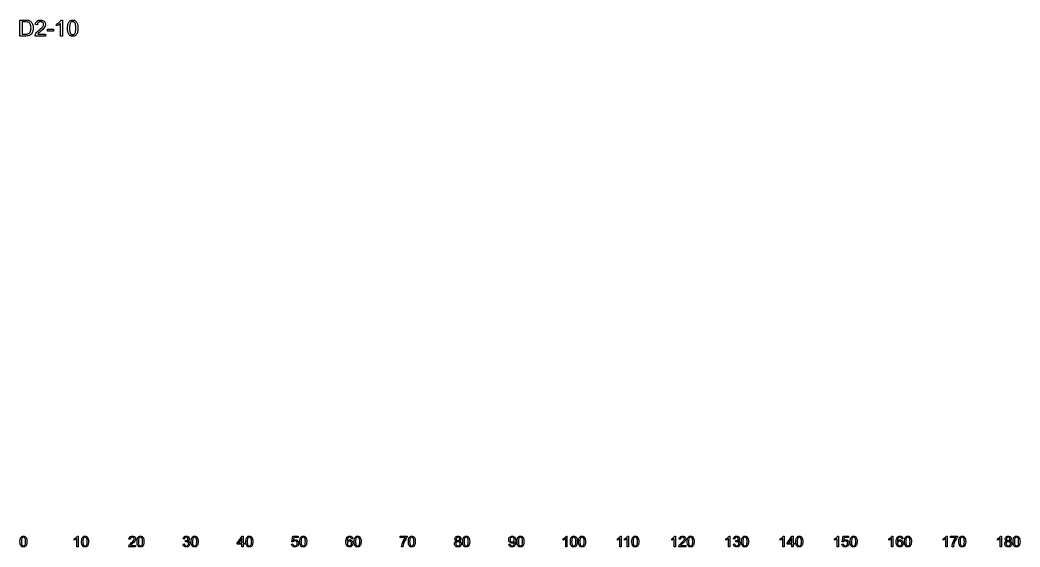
# Model space of a CAD drawing. Header units: millimetres. Extents: x 16 to 413, y -322 to -17.
# Drawn here: x 16 to 200.1, y -322 to -225 of the extents above; entities that cross this region are included whole.
import ezdxf

# ---------------------------------------------------------------- set-up
doc = ezdxf.new("R2010")
doc.units = ezdxf.units.MM
doc.layers.add('engrave', color=5, linetype='Continuous')

msp = doc.modelspace()

# ---------------------------------------------------------------- linework, layer by layer
at = {"layer": 'engrave'}
for points in [[(16, -227.95), (16, -225.01), (17.01, -225.01), (17.31, -225.02), (17.54, -225.05), (17.66, -225.09), (17.77, -225.14), (17.87, -225.19), (17.97, -225.26), (18.07, -225.37), (18.17, -225.49), (18.25, -225.62), (18.31, -225.77), (18.36, -225.92), (18.4, -226.09), (18.42, -226.27), (18.43, -226.46), (18.42, -226.63), (18.41, -226.78), (18.38, -226.92), (18.35, -227.06), (18.26, -227.29), (18.21, -227.4), (18.15, -227.49), (18.02, -227.64), (17.88, -227.75), (17.72, -227.84), (17.53, -227.9), (17.31, -227.94), (17.06, -227.95), (16, -227.95)], [(16.39, -227.6), (17.02, -227.6), (17.28, -227.59), (17.47, -227.55), (17.62, -227.48), (17.74, -227.4), (17.8, -227.32), (17.86, -227.23), (17.91, -227.14), (17.95, -227.03), (17.98, -226.9), (18.01, -226.77), (18.02, -226.62), (18.03, -226.46), (18.02, -226.24), (17.99, -226.05), (17.94, -225.89), (17.88, -225.75), (17.8, -225.64), (17.71, -225.54), (17.61, -225.47), (17.51, -225.42), (17.42, -225.39), (17.31, -225.37), (17.01, -225.36), (16.39, -225.36), (16.39, -227.6)], [(20.71, -227.6), (20.71, -227.95), (18.77, -227.95), (18.78, -227.82), (18.81, -227.7), (18.86, -227.6), (18.91, -227.5), (19.05, -227.31), (19.25, -227.1), (19.52, -226.86), (19.74, -226.68), (19.92, -226.51), (20.07, -226.37), (20.17, -226.24), (20.24, -226.13), (20.3, -226.02), (20.33, -225.91), (20.34, -225.81), (20.33, -225.7), (20.3, -225.61), (20.25, -225.52), (20.19, -225.45), (20.1, -225.38), (20.01, -225.34), (19.9, -225.31), (19.79, -225.3), (19.66, -225.31), (19.55, -225.34), (19.45, -225.39), (19.37, -225.45), (19.3, -225.54), (19.25, -225.64), (19.22, -225.76), (19.21, -225.89), (18.84, -225.85), (18.87, -225.65), (18.93, -225.48), (19.02, -225.34), (19.13, -225.22), (19.26, -225.12), (19.42, -225.05), (19.59, -225.01), (19.79, -225), (19.99, -225.01), (20.17, -225.06), (20.33, -225.13), (20.46, -225.23), (20.57, -225.36), (20.65, -225.5), (20.69, -225.65), (20.71, -225.82), (20.69, -225.99), (20.64, -226.16), (20.54, -226.34), (20.4, -226.52), (20.18, -226.74), (19.84, -227.04), (19.58, -227.27), (19.42, -227.41), (19.34, -227.51), (19.27, -227.6), (20.71, -227.6)], [(23.83, -227.95), (23.46, -227.95), (23.46, -225.65), (23.31, -225.78), (23.12, -225.9), (22.92, -226.01), (22.74, -226.09), (22.74, -225.74), (22.89, -225.66), (23.03, -225.58), (23.15, -225.49), (23.27, -225.39), (23.38, -225.29), (23.47, -225.19), (23.54, -225.1), (23.59, -225), (23.83, -225), (23.83, -227.95)], [(24.75, -226.5), (24.76, -226.25), (24.78, -226.03), (24.81, -225.83), (24.86, -225.66), (24.92, -225.51), (24.99, -225.38), (25.08, -225.27), (25.18, -225.17), (25.29, -225.1), (25.41, -225.04), (25.55, -225.01), (25.71, -225), (25.82, -225.01), (25.93, -225.02), (26.03, -225.05), (26.12, -225.1), (26.21, -225.15), (26.29, -225.21), (26.35, -225.29), (26.42, -225.37), (26.47, -225.46), (26.52, -225.57), (26.6, -225.81), (26.63, -225.95), (26.65, -226.11), (26.67, -226.5), (26.66, -226.75), (26.64, -226.97), (26.61, -227.16), (26.56, -227.34), (26.5, -227.49), (26.43, -227.62), (26.34, -227.73), (26.24, -227.83), (26.13, -227.9), (26, -227.96), (25.86, -227.99), (25.71, -228), (25.6, -228), (25.51, -227.98), (25.41, -227.96), (25.33, -227.92), (25.25, -227.88), (25.17, -227.83), (25.1, -227.77), (25.04, -227.7), (24.97, -227.6), (24.91, -227.48), (24.86, -227.36), (24.82, -227.21), (24.79, -227.06), (24.77, -226.89), (24.75, -226.5)], [(25.12, -226.5), (25.13, -226.83), (25.16, -227.1), (25.22, -227.31), (25.25, -227.4), (25.29, -227.46), (25.38, -227.57), (25.48, -227.64), (25.59, -227.69), (25.71, -227.7), (25.83, -227.69), (25.94, -227.64), (26.04, -227.57), (26.13, -227.46), (26.16, -227.4), (26.2, -227.31), (26.25, -227.1), (26.28, -226.83), (26.29, -226.5), (26.28, -226.17), (26.25, -225.9), (26.2, -225.69), (26.16, -225.6), (26.13, -225.54), (26.04, -225.43), (25.94, -225.36), (25.82, -225.31), (25.7, -225.3), (25.59, -225.31), (25.48, -225.35), (25.39, -225.42), (25.31, -225.51), (25.26, -225.58), (25.23, -225.67), (25.17, -225.89), (25.13, -226.17), (25.12, -226.5)], [(21.06, -227.07), (21.06, -226.71), (22.17, -226.71), (22.17, -227.07), (21.06, -227.07)], [(16, -321), (16.02, -320.69), (16.04, -320.56), (16.07, -320.44), (16.11, -320.34), (16.16, -320.25), (16.22, -320.18), (16.28, -320.11), (16.36, -320.06), (16.44, -320.03), (16.54, -320.01), (16.64, -320), (16.79, -320.02), (16.92, -320.06), (17.02, -320.14), (17.11, -320.25), (17.18, -320.38), (17.23, -320.54), (17.27, -320.74), (17.28, -321), (17.26, -321.31), (17.24, -321.44), (17.21, -321.56), (17.17, -321.66), (17.12, -321.74), (17.06, -321.82), (16.99, -321.88), (16.92, -321.93), (16.84, -321.97), (16.74, -321.99), (16.64, -322), (16.5, -321.99), (16.39, -321.95), (16.28, -321.89), (16.19, -321.8), (16.15, -321.73), (16.11, -321.66), (16.05, -321.48), (16.01, -321.26), (16, -321)], [(16.25, -321), (16.25, -321.22), (16.28, -321.4), (16.31, -321.54), (16.36, -321.64), (16.42, -321.71), (16.49, -321.76), (16.56, -321.79), (16.64, -321.8), (16.72, -321.79), (16.79, -321.76), (16.86, -321.71), (16.92, -321.64), (16.97, -321.54), (17, -321.4), (17.02, -321.22), (17.03, -321), (17.02, -320.78), (17, -320.6), (16.97, -320.46), (16.92, -320.36), (16.86, -320.29), (16.79, -320.24), (16.72, -320.21), (16.64, -320.2), (16.56, -320.21), (16.49, -320.23), (16.43, -320.28), (16.37, -320.34), (16.32, -320.45), (16.28, -320.59), (16.25, -320.78), (16.25, -321)], [(26.72, -321.97), (26.48, -321.97), (26.48, -320.43), (26.38, -320.52), (26.25, -320.6), (26.12, -320.67), (26, -320.72), (26, -320.49), (26.19, -320.39), (26.35, -320.26), (26.48, -320.13), (26.57, -320), (26.72, -320), (26.72, -321.97)], [(27.34, -321), (27.36, -320.69), (27.38, -320.56), (27.41, -320.44), (27.45, -320.34), (27.5, -320.25), (27.56, -320.18), (27.62, -320.11), (27.7, -320.06), (27.78, -320.03), (27.87, -320.01), (27.98, -320), (28.12, -320.02), (28.25, -320.06), (28.36, -320.14), (28.45, -320.25), (28.52, -320.38), (28.57, -320.54), (28.6, -320.74), (28.61, -321), (28.6, -321.31), (28.57, -321.44), (28.54, -321.56), (28.5, -321.66), (28.46, -321.74), (28.4, -321.82), (28.33, -321.88), (28.26, -321.93), (28.17, -321.97), (28.08, -321.99), (27.98, -322), (27.84, -321.99), (27.72, -321.95), (27.62, -321.89), (27.53, -321.8), (27.49, -321.73), (27.45, -321.66), (27.39, -321.48), (27.35, -321.26), (27.34, -321)], [(27.58, -321), (27.59, -321.22), (27.61, -321.4), (27.65, -321.54), (27.7, -321.64), (27.76, -321.71), (27.82, -321.76), (27.9, -321.79), (27.98, -321.8), (28.06, -321.79), (28.13, -321.76), (28.19, -321.71), (28.25, -321.64), (28.3, -321.54), (28.34, -321.4), (28.36, -321.22), (28.37, -321), (28.36, -320.78), (28.34, -320.6), (28.3, -320.46), (28.25, -320.36), (28.19, -320.29), (28.13, -320.24), (28.05, -320.21), (27.97, -320.2), (27.89, -320.21), (27.82, -320.23), (27.76, -320.28), (27.71, -320.34), (27.65, -320.45), (27.62, -320.59), (27.59, -320.78), (27.58, -321)], [(37.29, -321.74), (37.29, -321.97), (36, -321.97), (36.01, -321.88), (36.03, -321.8), (36.09, -321.67), (36.19, -321.54), (36.32, -321.4), (36.5, -321.24), (36.77, -321.01), (36.93, -320.83), (36.98, -320.75), (37.02, -320.68), (37.04, -320.61), (37.04, -320.54), (37.04, -320.47), (37.02, -320.41), (36.99, -320.35), (36.94, -320.3), (36.89, -320.25), (36.83, -320.22), (36.75, -320.21), (36.68, -320.2), (36.59, -320.21), (36.52, -320.23), (36.45, -320.26), (36.4, -320.3), (36.35, -320.36), (36.32, -320.43), (36.3, -320.5), (36.29, -320.59), (36.05, -320.57), (36.07, -320.44), (36.11, -320.32), (36.16, -320.23), (36.24, -320.14), (36.33, -320.08), (36.43, -320.04), (36.55, -320.01), (36.68, -320), (36.82, -320.01), (36.93, -320.04), (37.04, -320.09), (37.13, -320.16), (37.2, -320.24), (37.25, -320.33), (37.28, -320.43), (37.29, -320.54), (37.28, -320.66), (37.24, -320.77), (37.18, -320.89), (37.08, -321.01), (36.94, -321.16), (36.71, -321.36), (36.44, -321.61), (36.33, -321.74), (37.29, -321.74)], [(37.55, -321), (37.57, -320.69), (37.59, -320.56), (37.62, -320.44), (37.66, -320.34), (37.71, -320.25), (37.77, -320.18), (37.84, -320.11), (37.91, -320.06), (38, -320.03), (38.09, -320.01), (38.19, -320), (38.34, -320.02), (38.47, -320.06), (38.58, -320.14), (38.66, -320.25), (38.73, -320.38), (38.79, -320.54), (38.82, -320.74), (38.83, -321), (38.81, -321.31), (38.79, -321.44), (38.76, -321.56), (38.72, -321.66), (38.67, -321.74), (38.61, -321.82), (38.55, -321.88), (38.47, -321.93), (38.39, -321.97), (38.29, -321.99), (38.19, -322), (38.06, -321.99), (37.94, -321.95), (37.83, -321.89), (37.75, -321.8), (37.7, -321.73), (37.66, -321.66), (37.6, -321.48), (37.56, -321.26), (37.55, -321)], [(37.8, -321), (37.81, -321.22), (37.83, -321.4), (37.86, -321.54), (37.91, -321.64), (37.97, -321.71), (38.04, -321.76), (38.11, -321.79), (38.19, -321.8), (38.27, -321.79), (38.34, -321.76), (38.41, -321.71), (38.47, -321.64), (38.52, -321.54), (38.55, -321.4), (38.58, -321.22), (38.58, -321), (38.58, -320.78), (38.55, -320.6), (38.52, -320.46), (38.47, -320.36), (38.41, -320.29), (38.34, -320.24), (38.27, -320.21), (38.19, -320.2), (38.11, -320.21), (38.04, -320.23), (37.98, -320.28), (37.92, -320.34), (37.87, -320.45), (37.83, -320.59), (37.81, -320.78), (37.8, -321)], [(46, -321.45), (46.24, -321.42), (46.26, -321.51), (46.3, -321.59), (46.34, -321.66), (46.38, -321.71), (46.43, -321.75), (46.49, -321.78), (46.55, -321.8), (46.62, -321.8), (46.7, -321.79), (46.78, -321.77), (46.85, -321.73), (46.91, -321.68), (46.96, -321.62), (47, -321.55), (47.02, -321.48), (47.03, -321.39), (47.02, -321.31), (47, -321.24), (46.97, -321.18), (46.92, -321.12), (46.86, -321.07), (46.8, -321.04), (46.72, -321.02), (46.64, -321.01), (46.57, -321.02), (46.47, -321.04), (46.5, -320.83), (46.54, -320.83), (46.61, -320.83), (46.69, -320.81), (46.75, -320.79), (46.82, -320.75), (46.87, -320.7), (46.91, -320.65), (46.93, -320.58), (46.94, -320.5), (46.93, -320.44), (46.92, -320.38), (46.89, -320.33), (46.85, -320.28), (46.8, -320.25), (46.75, -320.22), (46.69, -320.2), (46.62, -320.2), (46.55, -320.2), (46.49, -320.22), (46.43, -320.25), (46.38, -320.29), (46.34, -320.34), (46.31, -320.4), (46.28, -320.47), (46.26, -320.55), (46.02, -320.51), (46.05, -320.39), (46.1, -320.29), (46.15, -320.21), (46.22, -320.13), (46.31, -320.07), (46.4, -320.03), (46.5, -320.01), (46.61, -320), (46.77, -320.02), (46.91, -320.07), (47.03, -320.15), (47.07, -320.2), (47.11, -320.26), (47.17, -320.38), (47.19, -320.51), (47.17, -320.63), (47.12, -320.74), (47.03, -320.83), (46.92, -320.91), (47, -320.93), (47.07, -320.97), (47.13, -321.01), (47.19, -321.07), (47.23, -321.14), (47.26, -321.21), (47.28, -321.3), (47.28, -321.39), (47.27, -321.51), (47.23, -321.62), (47.18, -321.73), (47.09, -321.82), (47, -321.9), (46.88, -321.96), (46.76, -321.99), (46.62, -322), (46.5, -321.99), (46.39, -321.96), (46.28, -321.91), (46.19, -321.85), (46.12, -321.76), (46.06, -321.67), (46.02, -321.57), (46, -321.45)], [(47.52, -321), (47.54, -320.69), (47.56, -320.56), (47.59, -320.44), (47.63, -320.34), (47.68, -320.25), (47.74, -320.18), (47.8, -320.11), (47.88, -320.06), (47.96, -320.03), (48.06, -320.01), (48.16, -320), (48.31, -320.02), (48.43, -320.06), (48.54, -320.14), (48.63, -320.25), (48.7, -320.38), (48.75, -320.54), (48.78, -320.74), (48.8, -321), (48.78, -321.31), (48.76, -321.44), (48.72, -321.56), (48.69, -321.66), (48.64, -321.74), (48.58, -321.82), (48.51, -321.88), (48.44, -321.93), (48.35, -321.97), (48.26, -321.99), (48.16, -322), (48.02, -321.99), (47.9, -321.95), (47.8, -321.88), (47.71, -321.8), (47.67, -321.73), (47.63, -321.65), (47.57, -321.47), (47.53, -321.26), (47.52, -321)], [(47.77, -321), (47.77, -321.22), (47.79, -321.4), (47.83, -321.54), (47.88, -321.64), (47.94, -321.71), (48.01, -321.76), (48.08, -321.79), (48.16, -321.8), (48.24, -321.79), (48.31, -321.76), (48.38, -321.71), (48.44, -321.64), (48.49, -321.54), (48.52, -321.4), (48.54, -321.22), (48.55, -321), (48.54, -320.78), (48.52, -320.6), (48.49, -320.46), (48.44, -320.36), (48.38, -320.29), (48.31, -320.24), (48.24, -320.21), (48.15, -320.2), (48.08, -320.21), (48.01, -320.23), (47.94, -320.28), (47.89, -320.34), (47.84, -320.45), (47.8, -320.59), (47.77, -320.78), (47.77, -321)], [(56.85, -321.97), (56.85, -321.5), (56, -321.5), (56, -321.28), (56.89, -320.01), (57.09, -320.01), (57.09, -321.28), (57.35, -321.28), (57.35, -321.5), (57.09, -321.5), (57.09, -321.97), (56.85, -321.97)], [(56.85, -321.28), (56.85, -320.39), (56.24, -321.28), (56.85, -321.28)], [(57.6, -321), (57.62, -320.69), (57.64, -320.56), (57.67, -320.44), (57.71, -320.34), (57.76, -320.25), (57.82, -320.18), (57.88, -320.11), (57.96, -320.06), (58.04, -320.03), (58.14, -320.01), (58.24, -320), (58.39, -320.02), (58.52, -320.06), (58.62, -320.14), (58.71, -320.25), (58.78, -320.38), (58.83, -320.54), (58.87, -320.74), (58.88, -321), (58.86, -321.31), (58.84, -321.44), (58.81, -321.56), (58.77, -321.66), (58.72, -321.74), (58.66, -321.82), (58.6, -321.88), (58.52, -321.93), (58.44, -321.97), (58.34, -321.99), (58.24, -322), (58.11, -321.99), (57.99, -321.95), (57.88, -321.89), (57.79, -321.8), (57.75, -321.73), (57.71, -321.66), (57.65, -321.48), (57.61, -321.26), (57.6, -321)], [(57.85, -321), (57.85, -321.22), (57.88, -321.4), (57.91, -321.54), (57.96, -321.64), (58.02, -321.71), (58.09, -321.76), (58.16, -321.79), (58.24, -321.8), (58.32, -321.79), (58.39, -321.76), (58.46, -321.71), (58.52, -321.64), (58.57, -321.54), (58.6, -321.4), (58.62, -321.22), (58.63, -321), (58.62, -320.78), (58.6, -320.6), (58.57, -320.46), (58.52, -320.36), (58.46, -320.29), (58.39, -320.24), (58.32, -320.21), (58.24, -320.2), (58.16, -320.21), (58.09, -320.23), (58.03, -320.28), (57.97, -320.34), (57.92, -320.45), (57.88, -320.59), (57.86, -320.78), (57.85, -321)], [(66, -321.45), (66.25, -321.43), (66.27, -321.52), (66.3, -321.59), (66.34, -321.66), (66.38, -321.71), (66.44, -321.75), (66.5, -321.78), (66.56, -321.8), (66.63, -321.8), (66.71, -321.79), (66.79, -321.77), (66.86, -321.73), (66.92, -321.67), (66.98, -321.6), (67.01, -321.52), (67.04, -321.43), (67.04, -321.32), (67.04, -321.23), (67.01, -321.14), (66.98, -321.06), (66.93, -321), (66.87, -320.95), (66.79, -320.91), (66.71, -320.89), (66.63, -320.88), (66.51, -320.89), (66.42, -320.93), (66.33, -320.99), (66.27, -321.07), (66.04, -321.04), (66.23, -320.03), (67.21, -320.03), (67.21, -320.26), (66.42, -320.26), (66.32, -320.79), (66.41, -320.74), (66.5, -320.7), (66.59, -320.68), (66.69, -320.67), (66.81, -320.68), (66.93, -320.71), (67.03, -320.77), (67.12, -320.85), (67.2, -320.94), (67.25, -321.05), (67.29, -321.17), (67.3, -321.3), (67.29, -321.43), (67.26, -321.55), (67.21, -321.66), (67.14, -321.76), (67.04, -321.87), (66.92, -321.94), (66.78, -321.99), (66.63, -322), (66.5, -321.99), (66.39, -321.96), (66.28, -321.92), (66.19, -321.85), (66.12, -321.77), (66.06, -321.68), (66.02, -321.57), (66, -321.45)], [(67.52, -321), (67.54, -320.69), (67.56, -320.56), (67.59, -320.44), (67.63, -320.34), (67.68, -320.25), (67.74, -320.18), (67.81, -320.11), (67.88, -320.06), (67.96, -320.03), (68.06, -320.01), (68.16, -320), (68.31, -320.02), (68.44, -320.06), (68.55, -320.14), (68.63, -320.25), (68.7, -320.38), (68.75, -320.54), (68.79, -320.74), (68.8, -321), (68.78, -321.31), (68.76, -321.44), (68.73, -321.56), (68.69, -321.66), (68.64, -321.74), (68.58, -321.82), (68.52, -321.88), (68.44, -321.93), (68.36, -321.97), (68.26, -321.99), (68.16, -322), (68.03, -321.99), (67.91, -321.95), (67.8, -321.89), (67.72, -321.8), (67.67, -321.73), (67.63, -321.66), (67.57, -321.48), (67.53, -321.26), (67.52, -321)], [(67.77, -321), (67.78, -321.22), (67.8, -321.4), (67.83, -321.54), (67.88, -321.64), (67.94, -321.71), (68.01, -321.76), (68.08, -321.79), (68.16, -321.8), (68.24, -321.79), (68.31, -321.76), (68.38, -321.71), (68.44, -321.64), (68.49, -321.54), (68.52, -321.4), (68.54, -321.22), (68.55, -321), (68.54, -320.78), (68.52, -320.6), (68.49, -320.46), (68.44, -320.36), (68.38, -320.29), (68.31, -320.24), (68.24, -320.21), (68.16, -320.2), (68.08, -320.21), (68.01, -320.23), (67.95, -320.28), (67.89, -320.34), (67.84, -320.45), (67.8, -320.59), (67.78, -320.78), (67.77, -321)], [(77.26, -320.49), (77.02, -320.51), (76.98, -320.38), (76.93, -320.3), (76.88, -320.26), (76.82, -320.22), (76.76, -320.2), (76.69, -320.2), (76.58, -320.21), (76.49, -320.26), (76.43, -320.31), (76.38, -320.36), (76.31, -320.5), (76.28, -320.59), (76.26, -320.7), (76.24, -320.96), (76.34, -320.84), (76.45, -320.76), (76.58, -320.71), (76.71, -320.7), (76.83, -320.71), (76.94, -320.74), (77.04, -320.8), (77.12, -320.87), (77.2, -320.97), (77.25, -321.08), (77.28, -321.2), (77.29, -321.33), (77.29, -321.42), (77.27, -321.51), (77.25, -321.59), (77.21, -321.67), (77.17, -321.75), (77.12, -321.81), (77.06, -321.87), (77, -321.92), (76.92, -321.95), (76.85, -321.98), (76.77, -321.99), (76.68, -322), (76.54, -321.99), (76.41, -321.94), (76.29, -321.88), (76.19, -321.78), (76.11, -321.65), (76.05, -321.49), (76.01, -321.29), (76, -321.05), (76.01, -320.79), (76.05, -320.56), (76.12, -320.37), (76.16, -320.29), (76.21, -320.22), (76.31, -320.13), (76.42, -320.06), (76.56, -320.01), (76.7, -320), (76.81, -320.01), (76.91, -320.03), (77, -320.07), (77.08, -320.13), (77.15, -320.2), (77.2, -320.28), (77.24, -320.38), (77.26, -320.49)], [(77.53, -321), (77.55, -320.69), (77.57, -320.56), (77.6, -320.44), (77.64, -320.34), (77.69, -320.25), (77.75, -320.18), (77.82, -320.11), (77.89, -320.06), (77.98, -320.03), (78.07, -320.01), (78.17, -320), (78.32, -320.02), (78.45, -320.06), (78.56, -320.14), (78.64, -320.25), (78.71, -320.38), (78.77, -320.54), (78.8, -320.74), (78.81, -321), (78.79, -321.31), (78.77, -321.44), (78.74, -321.56), (78.7, -321.66), (78.65, -321.74), (78.59, -321.82), (78.53, -321.88), (78.45, -321.93), (78.37, -321.97), (78.27, -321.99), (78.17, -322), (78.04, -321.99), (77.92, -321.95), (77.81, -321.89), (77.73, -321.8), (77.68, -321.73), (77.64, -321.66), (77.58, -321.48), (77.54, -321.26), (77.53, -321)], [(77.78, -321), (77.79, -321.22), (77.81, -321.4), (77.84, -321.54), (77.89, -321.64), (77.95, -321.71), (78.02, -321.76), (78.09, -321.79), (78.17, -321.8), (78.25, -321.79), (78.32, -321.76), (78.39, -321.71), (78.45, -321.64), (78.5, -321.54), (78.53, -321.4), (78.56, -321.22), (78.56, -321), (78.56, -320.78), (78.53, -320.6), (78.5, -320.46), (78.45, -320.36), (78.39, -320.29), (78.32, -320.24), (78.25, -320.21), (78.17, -320.2), (78.09, -320.21), (78.02, -320.23), (77.96, -320.28), (77.9, -320.34), (77.85, -320.45), (77.81, -320.59), (77.79, -320.78), (77.78, -321)], [(86, -320.26), (86, -320.03), (87.27, -320.03), (87.27, -320.22), (87.17, -320.33), (87.08, -320.45), (86.9, -320.75), (86.81, -320.92), (86.73, -321.08), (86.67, -321.26), (86.61, -321.43), (86.55, -321.69), (86.52, -321.97), (86.27, -321.97), (86.3, -321.71), (86.36, -321.41), (86.47, -321.09), (86.61, -320.78), (86.78, -320.5), (86.96, -320.26), (86, -320.26)], [(87.51, -321), (87.52, -320.69), (87.55, -320.56), (87.58, -320.44), (87.62, -320.34), (87.67, -320.25), (87.72, -320.18), (87.79, -320.11), (87.86, -320.06), (87.95, -320.03), (88.04, -320.01), (88.14, -320), (88.29, -320.02), (88.42, -320.06), (88.53, -320.14), (88.62, -320.25), (88.69, -320.38), (88.74, -320.54), (88.77, -320.74), (88.78, -321), (88.77, -321.31), (88.74, -321.44), (88.71, -321.56), (88.67, -321.66), (88.62, -321.74), (88.57, -321.82), (88.5, -321.88), (88.43, -321.93), (88.34, -321.97), (88.25, -321.99), (88.14, -322), (88.01, -321.99), (87.89, -321.95), (87.79, -321.89), (87.7, -321.8), (87.65, -321.73), (87.61, -321.66), (87.55, -321.48), (87.52, -321.26), (87.51, -321)], [(87.75, -321), (87.76, -321.22), (87.78, -321.4), (87.82, -321.54), (87.87, -321.64), (87.93, -321.71), (87.99, -321.76), (88.06, -321.79), (88.14, -321.8), (88.22, -321.79), (88.3, -321.76), (88.36, -321.71), (88.42, -321.64), (88.47, -321.54), (88.51, -321.4), (88.53, -321.22), (88.54, -321), (88.53, -320.78), (88.51, -320.6), (88.47, -320.46), (88.42, -320.36), (88.36, -320.29), (88.3, -320.24), (88.22, -320.21), (88.14, -320.2), (88.06, -320.21), (87.99, -320.23), (87.93, -320.28), (87.88, -320.34), (87.82, -320.45), (87.78, -320.59), (87.76, -320.78), (87.75, -321)], [(96.37, -320.9), (96.24, -320.84), (96.19, -320.8), (96.15, -320.75), (96.12, -320.69), (96.1, -320.64), (96.08, -320.51), (96.09, -320.4), (96.12, -320.31), (96.17, -320.22), (96.23, -320.15), (96.32, -320.08), (96.41, -320.04), (96.52, -320.01), (96.64, -320), (96.76, -320.01), (96.87, -320.04), (96.97, -320.08), (97.05, -320.15), (97.12, -320.23), (97.17, -320.31), (97.2, -320.41), (97.21, -320.51), (97.19, -320.64), (97.14, -320.75), (97.1, -320.8), (97.05, -320.84), (96.92, -320.9), (97.01, -320.94), (97.08, -320.98), (97.14, -321.03), (97.2, -321.09), (97.24, -321.16), (97.27, -321.24), (97.28, -321.32), (97.29, -321.41), (97.28, -321.53), (97.25, -321.64), (97.19, -321.74), (97.11, -321.83), (97.02, -321.9), (96.91, -321.96), (96.78, -321.99), (96.65, -322), (96.51, -321.99), (96.38, -321.96), (96.27, -321.9), (96.18, -321.83), (96.1, -321.74), (96.04, -321.64), (96.01, -321.52), (96, -321.4), (96.01, -321.31), (96.02, -321.22), (96.05, -321.15), (96.1, -321.08), (96.15, -321.02), (96.21, -320.97), (96.29, -320.93), (96.37, -320.9)], [(96.32, -320.5), (96.33, -320.56), (96.35, -320.62), (96.38, -320.68), (96.41, -320.72), (96.46, -320.76), (96.52, -320.79), (96.58, -320.81), (96.65, -320.81), (96.71, -320.81), (96.77, -320.79), (96.83, -320.76), (96.87, -320.72), (96.91, -320.68), (96.94, -320.63), (96.96, -320.57), (96.96, -320.51), (96.96, -320.45), (96.94, -320.39), (96.91, -320.34), (96.87, -320.29), (96.82, -320.25), (96.77, -320.22), (96.71, -320.2), (96.64, -320.2), (96.58, -320.2), (96.52, -320.22), (96.46, -320.25), (96.42, -320.29), (96.38, -320.33), (96.35, -320.38), (96.33, -320.44), (96.32, -320.5)], [(97.52, -321), (97.54, -320.69), (97.56, -320.56), (97.6, -320.44), (97.64, -320.34), (97.68, -320.25), (97.74, -320.18), (97.81, -320.11), (97.88, -320.06), (97.97, -320.03), (98.06, -320.01), (98.16, -320), (98.31, -320.02), (98.44, -320.06), (98.55, -320.14), (98.64, -320.25), (98.71, -320.38), (98.76, -320.54), (98.79, -320.74), (98.8, -321), (98.78, -321.31), (98.76, -321.44), (98.73, -321.56), (98.69, -321.66), (98.64, -321.74), (98.59, -321.82), (98.52, -321.88), (98.44, -321.93), (98.36, -321.97), (98.27, -321.99), (98.16, -322), (98.03, -321.99), (97.91, -321.95), (97.81, -321.89), (97.72, -321.8), (97.67, -321.73), (97.63, -321.66), (97.57, -321.48), (97.54, -321.26), (97.52, -321)], [(97.77, -321), (97.78, -321.22), (97.8, -321.4), (97.84, -321.54), (97.88, -321.64), (97.94, -321.71), (98.01, -321.76), (98.08, -321.79), (98.16, -321.8), (98.24, -321.79), (98.32, -321.76), (98.38, -321.71), (98.44, -321.64), (98.49, -321.54), (98.53, -321.4), (98.55, -321.22), (98.55, -321), (98.55, -320.78), (98.53, -320.6), (98.49, -320.46), (98.44, -320.36), (98.38, -320.29), (98.31, -320.24), (98.24, -320.21), (98.16, -320.2), (98.08, -320.21), (98.01, -320.23), (97.95, -320.28), (97.9, -320.34), (97.84, -320.45), (97.8, -320.59), (97.78, -320.78), (97.77, -321)], [(106.04, -321.51), (106.27, -321.49), (106.31, -321.63), (106.34, -321.69), (106.38, -321.73), (106.42, -321.76), (106.47, -321.78), (106.59, -321.8), (106.7, -321.79), (106.79, -321.75), (106.86, -321.69), (106.92, -321.62), (106.97, -321.52), (107.01, -321.39), (107.04, -321.24), (107.05, -321.09), (107.05, -321.04), (106.96, -321.15), (106.85, -321.23), (106.72, -321.28), (106.58, -321.3), (106.46, -321.29), (106.36, -321.26), (106.26, -321.2), (106.17, -321.13), (106.09, -321.03), (106.04, -320.92), (106.01, -320.8), (106, -320.66), (106.01, -320.52), (106.04, -320.39), (106.1, -320.28), (106.18, -320.18), (106.27, -320.1), (106.37, -320.05), (106.49, -320.01), (106.62, -320), (106.71, -320.01), (106.8, -320.03), (106.88, -320.06), (106.97, -320.1), (107.04, -320.16), (107.1, -320.23), (107.16, -320.31), (107.21, -320.4), (107.24, -320.5), (107.27, -320.63), (107.28, -320.78), (107.29, -320.95), (107.28, -321.13), (107.27, -321.28), (107.24, -321.42), (107.21, -321.55), (107.16, -321.65), (107.11, -321.74), (107.04, -321.82), (106.96, -321.88), (106.88, -321.93), (106.79, -321.97), (106.69, -321.99), (106.59, -322), (106.48, -321.99), (106.38, -321.97), (106.29, -321.93), (106.21, -321.87), (106.15, -321.8), (106.09, -321.72), (106.06, -321.62), (106.04, -321.51)], [(107.02, -320.65), (107.01, -320.55), (106.99, -320.46), (106.96, -320.39), (106.91, -320.32), (106.85, -320.27), (106.79, -320.23), (106.72, -320.21), (106.65, -320.2), (106.57, -320.21), (106.5, -320.23), (106.43, -320.27), (106.37, -320.33), (106.31, -320.4), (106.28, -320.48), (106.25, -320.57), (106.25, -320.67), (106.25, -320.76), (106.28, -320.84), (106.31, -320.91), (106.36, -320.97), (106.42, -321.02), (106.49, -321.06), (106.56, -321.08), (106.64, -321.09), (106.72, -321.08), (106.79, -321.06), (106.86, -321.02), (106.91, -320.97), (106.96, -320.91), (106.99, -320.83), (107.01, -320.75), (107.02, -320.65)], [(107.52, -321), (107.54, -320.69), (107.56, -320.56), (107.59, -320.44), (107.63, -320.34), (107.68, -320.25), (107.74, -320.18), (107.81, -320.11), (107.88, -320.06), (107.96, -320.03), (108.06, -320.01), (108.16, -320), (108.31, -320.02), (108.44, -320.06), (108.55, -320.14), (108.63, -320.25), (108.7, -320.38), (108.75, -320.54), (108.79, -320.74), (108.8, -321), (108.78, -321.31), (108.76, -321.44), (108.73, -321.56), (108.69, -321.66), (108.64, -321.74), (108.58, -321.82), (108.52, -321.88), (108.44, -321.93), (108.36, -321.97), (108.26, -321.99), (108.16, -322), (108.03, -321.99), (107.91, -321.95), (107.8, -321.89), (107.72, -321.8), (107.67, -321.73), (107.63, -321.66), (107.57, -321.48), (107.53, -321.26), (107.52, -321)], [(107.77, -321), (107.78, -321.22), (107.8, -321.4), (107.83, -321.54), (107.88, -321.64), (107.94, -321.71), (108.01, -321.76), (108.08, -321.79), (108.16, -321.8), (108.24, -321.79), (108.31, -321.76), (108.38, -321.71), (108.44, -321.64), (108.49, -321.54), (108.52, -321.4), (108.54, -321.22), (108.55, -321), (108.54, -320.78), (108.52, -320.6), (108.49, -320.46), (108.44, -320.36), (108.38, -320.29), (108.31, -320.24), (108.24, -320.21), (108.16, -320.2), (108.08, -320.21), (108.01, -320.23), (107.95, -320.28), (107.89, -320.34), (107.84, -320.45), (107.8, -320.59), (107.78, -320.78), (107.77, -321)], [(116.72, -321.97), (116.48, -321.97), (116.48, -320.43), (116.38, -320.52), (116.25, -320.6), (116.12, -320.67), (116, -320.72), (116, -320.49), (116.19, -320.39), (116.35, -320.26), (116.48, -320.13), (116.57, -320), (116.72, -320), (116.72, -321.97)], [(117.34, -321), (117.36, -320.69), (117.38, -320.56), (117.41, -320.44), (117.45, -320.34), (117.5, -320.25), (117.56, -320.18), (117.62, -320.11), (117.7, -320.06), (117.78, -320.03), (117.87, -320.01), (117.98, -320), (118.12, -320.02), (118.25, -320.06), (118.36, -320.14), (118.45, -320.25), (118.52, -320.38), (118.57, -320.54), (118.6, -320.74), (118.61, -321), (118.6, -321.31), (118.57, -321.44), (118.54, -321.56), (118.5, -321.66), (118.46, -321.74), (118.4, -321.82), (118.33, -321.88), (118.26, -321.93), (118.17, -321.97), (118.08, -321.99), (117.98, -322), (117.84, -321.99), (117.72, -321.95), (117.62, -321.89), (117.53, -321.8), (117.49, -321.73), (117.45, -321.66), (117.39, -321.48), (117.35, -321.26), (117.34, -321)], [(117.58, -321), (117.59, -321.22), (117.61, -321.4), (117.65, -321.54), (117.7, -321.64), (117.76, -321.71), (117.82, -321.76), (117.9, -321.79), (117.98, -321.8), (118.06, -321.79), (118.13, -321.76), (118.19, -321.71), (118.25, -321.64), (118.3, -321.54), (118.34, -321.4), (118.36, -321.22), (118.37, -321), (118.36, -320.78), (118.34, -320.6), (118.3, -320.46), (118.25, -320.36), (118.19, -320.29), (118.13, -320.24), (118.05, -320.21), (117.97, -320.2), (117.89, -320.21), (117.82, -320.23), (117.76, -320.28), (117.71, -320.34), (117.65, -320.45), (117.62, -320.59), (117.59, -320.78), (117.58, -321)], [(118.86, -321), (118.88, -320.69), (118.9, -320.56), (118.93, -320.44), (118.97, -320.34), (119.02, -320.25), (119.08, -320.18), (119.14, -320.11), (119.22, -320.06), (119.3, -320.03), (119.4, -320.01), (119.5, -320), (119.65, -320.02), (119.77, -320.06), (119.88, -320.14), (119.97, -320.25), (120.04, -320.38), (120.09, -320.54), (120.13, -320.74), (120.14, -321), (120.12, -321.31), (120.1, -321.44), (120.07, -321.56), (120.03, -321.66), (119.98, -321.74), (119.92, -321.82), (119.85, -321.88), (119.78, -321.93), (119.69, -321.97), (119.6, -321.99), (119.5, -322), (119.36, -321.99), (119.24, -321.95), (119.14, -321.89), (119.05, -321.8), (119.01, -321.73), (118.97, -321.66), (118.91, -321.48), (118.87, -321.26), (118.86, -321)], [(119.11, -321), (119.11, -321.22), (119.13, -321.4), (119.17, -321.54), (119.22, -321.64), (119.28, -321.71), (119.35, -321.76), (119.42, -321.79), (119.5, -321.8), (119.58, -321.79), (119.65, -321.76), (119.72, -321.71), (119.78, -321.64), (119.83, -321.54), (119.86, -321.4), (119.88, -321.22), (119.89, -321), (119.88, -320.78), (119.86, -320.6), (119.83, -320.46), (119.78, -320.36), (119.72, -320.29), (119.65, -320.24), (119.58, -320.21), (119.49, -320.2), (119.42, -320.21), (119.35, -320.23), (119.28, -320.28), (119.23, -320.34), (119.18, -320.45), (119.14, -320.59), (119.11, -320.78), (119.11, -321)], [(126.72, -321.97), (126.48, -321.97), (126.48, -320.43), (126.38, -320.52), (126.25, -320.6), (126.12, -320.67), (126, -320.72), (126, -320.49), (126.19, -320.39), (126.35, -320.26), (126.48, -320.13), (126.57, -320), (126.72, -320), (126.72, -321.97)], [(128.04, -321.97), (127.8, -321.97), (127.8, -320.43), (127.7, -320.52), (127.57, -320.6), (127.44, -320.67), (127.32, -320.72), (127.32, -320.49), (127.51, -320.39), (127.67, -320.26), (127.8, -320.13), (127.89, -320), (128.04, -320), (128.04, -321.97)], [(128.66, -321), (128.67, -320.69), (128.7, -320.56), (128.73, -320.44), (128.77, -320.34), (128.82, -320.25), (128.87, -320.18), (128.94, -320.11), (129.01, -320.06), (129.1, -320.03), (129.19, -320.01), (129.29, -320), (129.44, -320.02), (129.57, -320.06), (129.68, -320.14), (129.77, -320.25), (129.84, -320.38), (129.89, -320.54), (129.92, -320.74), (129.93, -321), (129.92, -321.31), (129.89, -321.44), (129.86, -321.56), (129.82, -321.66), (129.77, -321.74), (129.72, -321.82), (129.65, -321.88), (129.58, -321.93), (129.49, -321.97), (129.4, -321.99), (129.29, -322), (129.16, -321.99), (129.04, -321.95), (128.94, -321.89), (128.85, -321.8), (128.8, -321.73), (128.76, -321.66), (128.7, -321.48), (128.67, -321.26), (128.66, -321)], [(128.9, -321), (128.91, -321.22), (128.93, -321.4), (128.97, -321.54), (129.02, -321.64), (129.08, -321.71), (129.14, -321.76), (129.22, -321.79), (129.29, -321.8), (129.37, -321.79), (129.45, -321.76), (129.51, -321.71), (129.57, -321.64), (129.62, -321.54), (129.66, -321.4), (129.68, -321.22), (129.69, -321), (129.68, -320.78), (129.66, -320.6), (129.62, -320.46), (129.57, -320.36), (129.51, -320.29), (129.45, -320.24), (129.37, -320.21), (129.29, -320.2), (129.21, -320.21), (129.14, -320.23), (129.08, -320.28), (129.03, -320.34), (128.97, -320.45), (128.93, -320.59), (128.91, -320.78), (128.9, -321)], [(136.72, -321.97), (136.48, -321.97), (136.48, -320.43), (136.38, -320.52), (136.25, -320.6), (136.12, -320.67), (136, -320.72), (136, -320.49), (136.19, -320.39), (136.35, -320.26), (136.48, -320.13), (136.57, -320), (136.72, -320), (136.72, -321.97)], [(138.6, -321.74), (138.6, -321.97), (137.31, -321.97), (137.31, -321.88), (137.33, -321.8), (137.4, -321.67), (137.49, -321.54), (137.63, -321.4), (137.81, -321.24), (138.08, -321.01), (138.24, -320.83), (138.29, -320.75), (138.32, -320.68), (138.34, -320.61), (138.35, -320.54), (138.34, -320.47), (138.33, -320.41), (138.29, -320.35), (138.25, -320.3), (138.19, -320.25), (138.13, -320.22), (138.06, -320.21), (137.98, -320.2), (137.9, -320.21), (137.83, -320.23), (137.76, -320.26), (137.7, -320.3), (137.66, -320.36), (137.63, -320.43), (137.61, -320.5), (137.6, -320.59), (137.35, -320.57), (137.37, -320.44), (137.41, -320.32), (137.47, -320.23), (137.54, -320.14), (137.63, -320.08), (137.74, -320.04), (137.86, -320.01), (137.99, -320), (138.12, -320.01), (138.24, -320.04), (138.34, -320.09), (138.43, -320.16), (138.51, -320.24), (138.56, -320.33), (138.59, -320.43), (138.6, -320.54), (138.59, -320.66), (138.55, -320.77), (138.49, -320.89), (138.39, -321.01), (138.24, -321.16), (138.02, -321.36), (137.74, -321.61), (137.64, -321.74), (138.6, -321.74)], [(138.86, -321), (138.88, -320.69), (138.9, -320.56), (138.93, -320.44), (138.97, -320.34), (139.02, -320.25), (139.08, -320.18), (139.14, -320.11), (139.22, -320.06), (139.3, -320.03), (139.4, -320.01), (139.5, -320), (139.65, -320.02), (139.77, -320.06), (139.88, -320.14), (139.97, -320.25), (140.04, -320.38), (140.09, -320.54), (140.13, -320.74), (140.14, -321), (140.12, -321.31), (140.1, -321.44), (140.07, -321.56), (140.03, -321.66), (139.98, -321.74), (139.92, -321.82), (139.85, -321.88), (139.78, -321.93), (139.69, -321.97), (139.6, -321.99), (139.5, -322), (139.36, -321.99), (139.24, -321.95), (139.14, -321.89), (139.05, -321.8), (139.01, -321.73), (138.97, -321.66), (138.91, -321.48), (138.87, -321.26), (138.86, -321)], [(139.11, -321), (139.11, -321.22), (139.13, -321.4), (139.17, -321.54), (139.22, -321.64), (139.28, -321.71), (139.35, -321.76), (139.42, -321.79), (139.5, -321.8), (139.58, -321.79), (139.65, -321.76), (139.72, -321.71), (139.78, -321.64), (139.83, -321.54), (139.86, -321.4), (139.88, -321.22), (139.89, -321), (139.88, -320.78), (139.86, -320.6), (139.83, -320.46), (139.78, -320.36), (139.72, -320.29), (139.65, -320.24), (139.58, -320.21), (139.49, -320.2), (139.42, -320.21), (139.35, -320.23), (139.28, -320.28), (139.23, -320.34), (139.18, -320.45), (139.14, -320.59), (139.11, -320.78), (139.11, -321)], [(146.72, -321.97), (146.48, -321.97), (146.48, -320.43), (146.38, -320.52), (146.25, -320.6), (146.12, -320.67), (146, -320.72), (146, -320.49), (146.19, -320.39), (146.35, -320.26), (146.48, -320.13), (146.57, -320), (146.72, -320), (146.72, -321.97)], [(147.34, -321.45), (147.58, -321.42), (147.6, -321.51), (147.63, -321.59), (147.67, -321.66), (147.72, -321.71), (147.77, -321.75), (147.83, -321.78), (147.89, -321.8), (147.96, -321.8), (148.04, -321.79), (148.12, -321.77), (148.19, -321.73), (148.25, -321.68), (148.3, -321.62), (148.34, -321.55), (148.36, -321.48), (148.36, -321.39), (148.36, -321.31), (148.34, -321.24), (148.3, -321.18), (148.26, -321.12), (148.2, -321.07), (148.13, -321.04), (148.06, -321.02), (147.98, -321.01), (147.9, -321.02), (147.81, -321.04), (147.84, -320.83), (147.88, -320.83), (147.95, -320.83), (148.02, -320.81), (148.09, -320.79), (148.15, -320.75), (148.21, -320.7), (148.25, -320.65), (148.27, -320.58), (148.28, -320.5), (148.27, -320.44), (148.25, -320.38), (148.23, -320.33), (148.19, -320.28), (148.14, -320.25), (148.08, -320.22), (148.02, -320.2), (147.96, -320.2), (147.89, -320.2), (147.83, -320.22), (147.77, -320.25), (147.72, -320.29), (147.68, -320.34), (147.65, -320.4), (147.62, -320.47), (147.6, -320.55), (147.36, -320.51), (147.39, -320.39), (147.43, -320.29), (147.49, -320.21), (147.56, -320.13), (147.64, -320.07), (147.74, -320.03), (147.84, -320.01), (147.95, -320), (148.1, -320.02), (148.25, -320.07), (148.36, -320.15), (148.41, -320.2), (148.45, -320.26), (148.51, -320.38), (148.52, -320.51), (148.51, -320.63), (148.46, -320.74), (148.37, -320.83), (148.25, -320.91), (148.34, -320.93), (148.41, -320.97), (148.47, -321.01), (148.52, -321.07), (148.57, -321.14), (148.6, -321.21), (148.61, -321.3), (148.62, -321.39), (148.61, -321.51), (148.57, -321.62), (148.51, -321.73), (148.43, -321.82), (148.33, -321.9), (148.22, -321.96), (148.1, -321.99), (147.96, -322), (147.84, -321.99), (147.72, -321.96), (147.62, -321.91), (147.53, -321.85), (147.46, -321.76), (147.4, -321.67), (147.36, -321.57), (147.34, -321.45)], [(148.86, -321), (148.88, -320.69), (148.9, -320.56), (148.93, -320.44), (148.97, -320.34), (149.02, -320.25), (149.07, -320.18), (149.14, -320.11), (149.22, -320.06), (149.3, -320.03), (149.39, -320.01), (149.5, -320), (149.64, -320.02), (149.77, -320.06), (149.88, -320.14), (149.97, -320.25), (150.04, -320.38), (150.09, -320.54), (150.12, -320.74), (150.13, -321), (150.12, -321.31), (150.09, -321.44), (150.06, -321.56), (150.02, -321.66), (149.97, -321.74), (149.92, -321.82), (149.85, -321.88), (149.78, -321.93), (149.69, -321.97), (149.6, -321.99), (149.5, -322), (149.36, -321.99), (149.24, -321.95), (149.14, -321.88), (149.05, -321.8), (149.01, -321.73), (148.97, -321.65), (148.91, -321.47), (148.87, -321.26), (148.86, -321)], [(149.1, -321), (149.11, -321.22), (149.13, -321.4), (149.17, -321.54), (149.22, -321.64), (149.28, -321.71), (149.34, -321.76), (149.42, -321.79), (149.5, -321.8), (149.57, -321.79), (149.65, -321.76), (149.71, -321.71), (149.77, -321.64), (149.82, -321.54), (149.86, -321.4), (149.88, -321.22), (149.89, -321), (149.88, -320.78), (149.86, -320.6), (149.82, -320.46), (149.77, -320.36), (149.71, -320.29), (149.65, -320.24), (149.57, -320.21), (149.49, -320.2), (149.41, -320.21), (149.34, -320.23), (149.28, -320.28), (149.23, -320.34), (149.17, -320.45), (149.14, -320.59), (149.11, -320.78), (149.1, -321)], [(156.72, -321.97), (156.48, -321.97), (156.48, -320.43), (156.38, -320.52), (156.25, -320.6), (156.12, -320.67), (156, -320.72), (156, -320.49), (156.19, -320.39), (156.35, -320.26), (156.48, -320.13), (156.57, -320), (156.72, -320), (156.72, -321.97)], [(158.11, -321.97), (158.11, -321.5), (157.26, -321.5), (157.26, -321.28), (158.15, -320.01), (158.35, -320.01), (158.35, -321.28), (158.61, -321.28), (158.61, -321.5), (158.35, -321.5), (158.35, -321.97), (158.11, -321.97)], [(158.11, -321.28), (158.11, -320.39), (157.49, -321.28), (158.11, -321.28)], [(158.86, -321), (158.88, -320.69), (158.9, -320.56), (158.93, -320.44), (158.97, -320.34), (159.02, -320.25), (159.08, -320.18), (159.14, -320.11), (159.22, -320.06), (159.3, -320.03), (159.4, -320.01), (159.5, -320), (159.65, -320.02), (159.77, -320.06), (159.88, -320.14), (159.97, -320.25), (160.04, -320.38), (160.09, -320.54), (160.13, -320.74), (160.14, -321), (160.12, -321.31), (160.1, -321.44), (160.07, -321.56), (160.03, -321.66), (159.98, -321.74), (159.92, -321.82), (159.85, -321.88), (159.78, -321.93), (159.69, -321.97), (159.6, -321.99), (159.5, -322), (159.36, -321.99), (159.24, -321.95), (159.14, -321.89), (159.05, -321.8), (159.01, -321.73), (158.97, -321.66), (158.91, -321.48), (158.87, -321.26), (158.86, -321)], [(159.11, -321), (159.11, -321.22), (159.13, -321.4), (159.17, -321.54), (159.22, -321.64), (159.28, -321.71), (159.35, -321.76), (159.42, -321.79), (159.5, -321.8), (159.58, -321.79), (159.65, -321.76), (159.72, -321.71), (159.78, -321.64), (159.83, -321.54), (159.86, -321.4), (159.88, -321.22), (159.89, -321), (159.88, -320.78), (159.86, -320.6), (159.83, -320.46), (159.78, -320.36), (159.72, -320.29), (159.65, -320.24), (159.58, -320.21), (159.49, -320.2), (159.42, -320.21), (159.35, -320.23), (159.28, -320.28), (159.23, -320.34), (159.18, -320.45), (159.14, -320.59), (159.11, -320.78), (159.11, -321)], [(166.72, -321.97), (166.48, -321.97), (166.48, -320.43), (166.38, -320.52), (166.25, -320.6), (166.12, -320.67), (166, -320.72), (166, -320.49), (166.19, -320.39), (166.35, -320.26), (166.48, -320.13), (166.57, -320), (166.72, -320), (166.72, -321.97)], [(167.34, -321.45), (167.59, -321.43), (167.61, -321.52), (167.64, -321.59), (167.67, -321.66), (167.72, -321.71), (167.77, -321.75), (167.83, -321.78), (167.9, -321.8), (167.97, -321.8), (168.05, -321.79), (168.13, -321.77), (168.2, -321.73), (168.26, -321.67), (168.31, -321.6), (168.35, -321.52), (168.37, -321.43), (168.38, -321.32), (168.37, -321.23), (168.35, -321.14), (168.32, -321.06), (168.27, -321), (168.2, -320.95), (168.13, -320.91), (168.05, -320.89), (167.96, -320.88), (167.85, -320.89), (167.75, -320.93), (167.67, -320.99), (167.61, -321.07), (167.38, -321.04), (167.57, -320.03), (168.54, -320.03), (168.54, -320.26), (167.76, -320.26), (167.66, -320.79), (167.75, -320.74), (167.84, -320.7), (167.93, -320.68), (168.03, -320.67), (168.15, -320.68), (168.26, -320.71), (168.37, -320.77), (168.46, -320.85), (168.54, -320.94), (168.59, -321.05), (168.62, -321.17), (168.64, -321.3), (168.63, -321.43), (168.6, -321.55), (168.55, -321.66), (168.48, -321.76), (168.38, -321.87), (168.26, -321.94), (168.12, -321.99), (167.97, -322), (167.84, -321.99), (167.72, -321.96), (167.62, -321.92), (167.53, -321.85), (167.45, -321.77), (167.4, -321.68), (167.36, -321.57), (167.34, -321.45)], [(168.86, -321), (168.88, -320.69), (168.9, -320.56), (168.93, -320.44), (168.97, -320.34), (169.02, -320.25), (169.08, -320.18), (169.14, -320.11), (169.22, -320.06), (169.3, -320.03), (169.4, -320.01), (169.5, -320), (169.65, -320.02), (169.77, -320.06), (169.88, -320.14), (169.97, -320.25), (170.04, -320.38), (170.09, -320.54), (170.13, -320.74), (170.14, -321), (170.12, -321.31), (170.1, -321.44), (170.07, -321.56), (170.03, -321.66), (169.98, -321.74), (169.92, -321.82), (169.85, -321.88), (169.78, -321.93), (169.69, -321.97), (169.6, -321.99), (169.5, -322), (169.36, -321.99), (169.24, -321.95), (169.14, -321.89), (169.05, -321.8), (169.01, -321.73), (168.97, -321.66), (168.91, -321.48), (168.87, -321.26), (168.86, -321)], [(169.11, -321), (169.11, -321.22), (169.13, -321.4), (169.17, -321.54), (169.22, -321.64), (169.28, -321.71), (169.35, -321.76), (169.42, -321.79), (169.5, -321.8), (169.58, -321.79), (169.65, -321.76), (169.72, -321.71), (169.78, -321.64), (169.83, -321.54), (169.86, -321.4), (169.88, -321.22), (169.89, -321), (169.88, -320.78), (169.86, -320.6), (169.83, -320.46), (169.78, -320.36), (169.72, -320.29), (169.65, -320.24), (169.58, -320.21), (169.49, -320.2), (169.42, -320.21), (169.35, -320.23), (169.28, -320.28), (169.23, -320.34), (169.18, -320.45), (169.14, -320.59), (169.11, -320.78), (169.11, -321)], [(176.72, -321.97), (176.48, -321.97), (176.48, -320.43), (176.38, -320.52), (176.25, -320.6), (176.12, -320.67), (176, -320.72), (176, -320.49), (176.19, -320.39), (176.35, -320.26), (176.48, -320.13), (176.57, -320), (176.72, -320), (176.72, -321.97)], [(178.59, -320.49), (178.35, -320.51), (178.31, -320.38), (178.26, -320.3), (178.2, -320.26), (178.15, -320.22), (178.08, -320.2), (178.01, -320.2), (177.91, -320.21), (177.81, -320.26), (177.76, -320.31), (177.71, -320.36), (177.63, -320.5), (177.61, -320.59), (177.58, -320.7), (177.57, -320.96), (177.66, -320.84), (177.78, -320.76), (177.91, -320.71), (178.04, -320.7), (178.16, -320.71), (178.26, -320.74), (178.36, -320.8), (178.45, -320.87), (178.52, -320.97), (178.58, -321.08), (178.61, -321.2), (178.62, -321.33), (178.61, -321.42), (178.6, -321.51), (178.58, -321.59), (178.54, -321.67), (178.5, -321.75), (178.45, -321.81), (178.39, -321.87), (178.32, -321.92), (178.25, -321.95), (178.17, -321.98), (178.09, -321.99), (178.01, -322), (177.86, -321.99), (177.73, -321.94), (177.62, -321.88), (177.52, -321.78), (177.43, -321.65), (177.37, -321.49), (177.34, -321.29), (177.33, -321.05), (177.34, -320.79), (177.38, -320.56), (177.44, -320.37), (177.49, -320.29), (177.54, -320.22), (177.64, -320.13), (177.75, -320.06), (177.88, -320.01), (178.03, -320), (178.14, -320.01), (178.24, -320.03), (178.33, -320.07), (178.41, -320.13), (178.47, -320.2), (178.53, -320.28), (178.56, -320.38), (178.59, -320.49)], [(178.86, -321), (178.88, -320.69), (178.9, -320.56), (178.93, -320.44), (178.97, -320.34), (179.02, -320.25), (179.08, -320.18), (179.14, -320.11), (179.22, -320.06), (179.3, -320.03), (179.4, -320.01), (179.5, -320), (179.65, -320.02), (179.77, -320.06), (179.88, -320.14), (179.97, -320.25), (180.04, -320.38), (180.09, -320.54), (180.13, -320.74), (180.14, -321), (180.12, -321.31), (180.1, -321.44), (180.07, -321.56), (180.03, -321.66), (179.98, -321.74), (179.92, -321.82), (179.85, -321.88), (179.78, -321.93), (179.69, -321.97), (179.6, -321.99), (179.5, -322), (179.36, -321.99), (179.24, -321.95), (179.14, -321.89), (179.05, -321.8), (179.01, -321.73), (178.97, -321.66), (178.91, -321.48), (178.87, -321.26), (178.86, -321)], [(179.11, -321), (179.11, -321.22), (179.13, -321.4), (179.17, -321.54), (179.22, -321.64), (179.28, -321.71), (179.35, -321.76), (179.42, -321.79), (179.5, -321.8), (179.58, -321.79), (179.65, -321.76), (179.72, -321.71), (179.78, -321.64), (179.83, -321.54), (179.86, -321.4), (179.88, -321.22), (179.89, -321), (179.88, -320.78), (179.86, -320.6), (179.83, -320.46), (179.78, -320.36), (179.72, -320.29), (179.65, -320.24), (179.58, -320.21), (179.49, -320.2), (179.42, -320.21), (179.35, -320.23), (179.28, -320.28), (179.23, -320.34), (179.18, -320.45), (179.14, -320.59), (179.11, -320.78), (179.11, -321)], [(186.72, -321.97), (186.48, -321.97), (186.48, -320.43), (186.38, -320.52), (186.25, -320.6), (186.12, -320.67), (186, -320.72), (186, -320.49), (186.19, -320.39), (186.35, -320.26), (186.48, -320.13), (186.57, -320), (186.72, -320), (186.72, -321.97)], [(187.35, -320.26), (187.35, -320.03), (188.62, -320.03), (188.62, -320.22), (188.53, -320.33), (188.44, -320.45), (188.25, -320.75), (188.16, -320.92), (188.09, -321.08), (188.02, -321.26), (187.97, -321.43), (187.91, -321.69), (187.87, -321.97), (187.63, -321.97), (187.65, -321.71), (187.72, -321.41), (187.82, -321.09), (187.97, -320.78), (188.13, -320.5), (188.31, -320.26), (187.35, -320.26)], [(188.86, -321), (188.88, -320.69), (188.9, -320.56), (188.93, -320.44), (188.97, -320.34), (189.02, -320.25), (189.08, -320.18), (189.14, -320.11), (189.22, -320.06), (189.3, -320.03), (189.4, -320.01), (189.5, -320), (189.65, -320.02), (189.77, -320.06), (189.88, -320.14), (189.97, -320.25), (190.04, -320.38), (190.09, -320.54), (190.13, -320.74), (190.14, -321), (190.12, -321.31), (190.1, -321.44), (190.07, -321.56), (190.03, -321.66), (189.98, -321.74), (189.92, -321.82), (189.85, -321.88), (189.78, -321.93), (189.69, -321.97), (189.6, -321.99), (189.5, -322), (189.36, -321.99), (189.24, -321.95), (189.14, -321.89), (189.05, -321.8), (189.01, -321.73), (188.97, -321.66), (188.91, -321.48), (188.87, -321.26), (188.86, -321)], [(189.11, -321), (189.11, -321.22), (189.13, -321.4), (189.17, -321.54), (189.22, -321.64), (189.28, -321.71), (189.35, -321.76), (189.42, -321.79), (189.5, -321.8), (189.58, -321.79), (189.65, -321.76), (189.72, -321.71), (189.78, -321.64), (189.83, -321.54), (189.86, -321.4), (189.88, -321.22), (189.89, -321), (189.88, -320.78), (189.86, -320.6), (189.83, -320.46), (189.78, -320.36), (189.72, -320.29), (189.65, -320.24), (189.58, -320.21), (189.49, -320.2), (189.42, -320.21), (189.35, -320.23), (189.28, -320.28), (189.23, -320.34), (189.18, -320.45), (189.14, -320.59), (189.11, -320.78), (189.11, -321)], [(196.72, -321.97), (196.48, -321.97), (196.48, -320.43), (196.38, -320.52), (196.25, -320.6), (196.12, -320.67), (196, -320.72), (196, -320.49), (196.19, -320.39), (196.35, -320.26), (196.48, -320.13), (196.57, -320), (196.72, -320), (196.72, -321.97)], [(197.71, -320.9), (197.58, -320.84), (197.53, -320.8), (197.49, -320.75), (197.45, -320.69), (197.43, -320.64), (197.41, -320.51), (197.42, -320.4), (197.45, -320.31), (197.5, -320.22), (197.57, -320.15), (197.65, -320.08), (197.75, -320.04), (197.85, -320.01), (197.98, -320), (198.1, -320.01), (198.21, -320.04), (198.3, -320.08), (198.39, -320.15), (198.46, -320.23), (198.51, -320.31), (198.54, -320.41), (198.55, -320.51), (198.53, -320.64), (198.47, -320.75), (198.43, -320.8), (198.38, -320.84), (198.26, -320.9), (198.34, -320.94), (198.42, -320.98), (198.48, -321.03), (198.53, -321.09), (198.57, -321.16), (198.6, -321.24), (198.62, -321.32), (198.63, -321.41), (198.61, -321.53), (198.58, -321.64), (198.53, -321.74), (198.45, -321.83), (198.35, -321.9), (198.24, -321.96), (198.12, -321.99), (197.98, -322), (197.84, -321.99), (197.72, -321.96), (197.61, -321.9), (197.51, -321.83), (197.43, -321.74), (197.38, -321.64), (197.35, -321.52), (197.33, -321.4), (197.34, -321.31), (197.36, -321.22), (197.39, -321.15), (197.43, -321.08), (197.49, -321.02), (197.55, -320.97), (197.62, -320.93), (197.71, -320.9)], [(197.66, -320.5), (197.66, -320.56), (197.68, -320.62), (197.71, -320.68), (197.75, -320.72), (197.8, -320.76), (197.85, -320.79), (197.91, -320.81), (197.98, -320.81), (198.05, -320.81), (198.11, -320.79), (198.16, -320.76), (198.21, -320.72), (198.25, -320.68), (198.28, -320.63), (198.29, -320.57), (198.3, -320.51), (198.29, -320.45), (198.28, -320.39), (198.25, -320.34), (198.21, -320.29), (198.16, -320.25), (198.1, -320.22), (198.04, -320.2), (197.98, -320.2), (197.91, -320.2), (197.85, -320.22), (197.8, -320.25), (197.75, -320.29), (197.71, -320.33), (197.68, -320.38), (197.66, -320.44), (197.66, -320.5)], [(198.86, -321), (198.88, -320.69), (198.9, -320.56), (198.93, -320.44), (198.97, -320.34), (199.02, -320.25), (199.08, -320.18), (199.14, -320.11), (199.22, -320.06), (199.3, -320.03), (199.4, -320.01), (199.5, -320), (199.65, -320.02), (199.77, -320.06), (199.88, -320.14), (199.97, -320.25), (200.04, -320.38), (200.09, -320.54), (200.13, -320.74), (200.14, -321), (200.12, -321.31), (200.1, -321.44), (200.07, -321.56), (200.03, -321.66), (199.98, -321.74), (199.92, -321.82), (199.85, -321.88), (199.78, -321.93), (199.69, -321.97), (199.6, -321.99), (199.5, -322), (199.36, -321.99), (199.24, -321.95), (199.14, -321.89), (199.05, -321.8), (199.01, -321.73), (198.97, -321.66), (198.91, -321.48), (198.87, -321.26), (198.86, -321)], [(199.11, -321), (199.11, -321.22), (199.13, -321.4), (199.17, -321.54), (199.22, -321.64), (199.28, -321.71), (199.35, -321.76), (199.42, -321.79), (199.5, -321.8), (199.58, -321.79), (199.65, -321.76), (199.72, -321.71), (199.78, -321.64), (199.83, -321.54), (199.86, -321.4), (199.88, -321.22), (199.89, -321), (199.88, -320.78), (199.86, -320.6), (199.83, -320.46), (199.78, -320.36), (199.72, -320.29), (199.65, -320.24), (199.58, -320.21), (199.49, -320.2), (199.42, -320.21), (199.35, -320.23), (199.28, -320.28), (199.23, -320.34), (199.18, -320.45), (199.14, -320.59), (199.11, -320.78), (199.11, -321)], [(76.28, -321.33), (76.29, -321.45), (76.33, -321.57), (76.39, -321.67), (76.48, -321.74), (76.57, -321.79), (76.68, -321.8), (76.75, -321.79), (76.82, -321.77), (76.88, -321.73), (76.94, -321.68), (76.99, -321.61), (77.02, -321.53), (77.04, -321.45), (77.05, -321.35), (77.04, -321.25), (77.02, -321.16), (76.99, -321.09), (76.94, -321.03), (76.88, -320.97), (76.82, -320.94), (76.75, -320.92), (76.67, -320.91), (76.59, -320.92), (76.52, -320.94), (76.45, -320.97), (76.39, -321.03), (76.34, -321.09), (76.3, -321.16), (76.28, -321.24), (76.28, -321.33)], [(96.25, -321.4), (96.26, -321.5), (96.3, -321.6), (96.36, -321.69), (96.44, -321.75), (96.54, -321.79), (96.65, -321.8), (96.73, -321.8), (96.81, -321.77), (96.87, -321.74), (96.93, -321.69), (96.98, -321.63), (97.02, -321.57), (97.04, -321.49), (97.04, -321.41), (97.04, -321.33), (97.02, -321.25), (96.98, -321.18), (96.93, -321.12), (96.87, -321.07), (96.8, -321.04), (96.72, -321.02), (96.64, -321.01), (96.56, -321.02), (96.48, -321.04), (96.42, -321.07), (96.36, -321.12), (96.31, -321.18), (96.28, -321.25), (96.25, -321.32), (96.25, -321.4)], [(177.6, -321.33), (177.62, -321.45), (177.66, -321.57), (177.72, -321.67), (177.8, -321.74), (177.9, -321.79), (178, -321.8), (178.08, -321.79), (178.14, -321.77), (178.21, -321.73), (178.26, -321.68), (178.31, -321.61), (178.35, -321.53), (178.37, -321.45), (178.37, -321.35), (178.37, -321.25), (178.35, -321.16), (178.31, -321.09), (178.27, -321.03), (178.21, -320.97), (178.14, -320.94), (178.07, -320.92), (177.99, -320.91), (177.91, -320.92), (177.84, -320.94), (177.78, -320.97), (177.72, -321.03), (177.67, -321.09), (177.63, -321.16), (177.61, -321.24), (177.6, -321.33)], [(197.58, -321.4), (197.59, -321.5), (197.63, -321.6), (197.69, -321.69), (197.78, -321.75), (197.88, -321.79), (197.98, -321.8), (198.07, -321.8), (198.14, -321.77), (198.21, -321.74), (198.27, -321.69), (198.32, -321.63), (198.35, -321.57), (198.37, -321.49), (198.38, -321.41), (198.37, -321.33), (198.35, -321.25), (198.31, -321.18), (198.26, -321.12), (198.2, -321.07), (198.13, -321.04), (198.06, -321.02), (197.97, -321.01), (197.89, -321.02), (197.82, -321.04), (197.75, -321.07), (197.69, -321.12), (197.64, -321.18), (197.61, -321.25), (197.59, -321.32), (197.58, -321.4)]]:
    msp.add_lwpolyline(points, close=True, dxfattribs=at)

doc.saveas('drawing.dxf')
